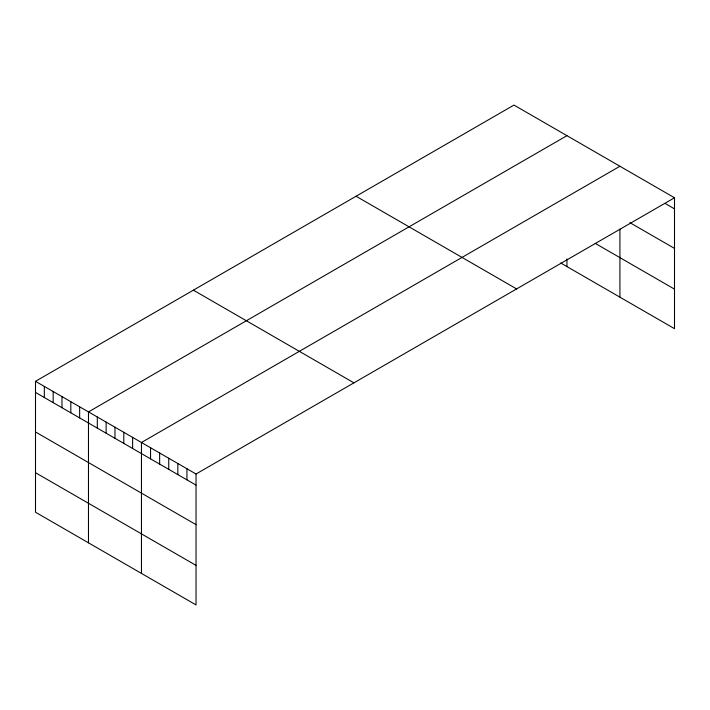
<?xml version="1.0" encoding="UTF-8"?>
<svg xmlns="http://www.w3.org/2000/svg" width="710" height="710" viewBox="0 0 710 710"><rect width="100%" height="100%" fill="white"/><g stroke="black" fill="none" stroke-linecap="round" stroke-linejoin="round"><path stroke-width="1.06" d="M35.5 381.323L196.031 474.005L196.031 604.92L35.5 512.229L35.5 381.323L513.969 105.08L674.5 197.77L674.5 328.677L560.758 263.011M566.944 135.672L88.475 411.906L88.475 542.822M619.919 166.255L141.45 442.499L141.45 573.405M196.031 474.005L674.5 197.77M665.403 203.619L674.5 208.873M629.921 222.674L674.5 248.402M595.193 243.352L674.5 289.139M356.074 196.244L516.605 288.926M193.395 290.168L353.926 382.85M35.5 392.426L196.031 485.108M35.5 431.964L196.031 524.646M35.5 472.7L196.031 565.382M619.919 229.117L619.919 297.162M566.944 258.893L566.944 266.578M186.934 468.751L186.934 479.853M177.837 463.506L177.837 474.608M168.74 458.252L168.74 469.354M159.643 452.998L159.643 464.1M150.547 447.744L150.547 458.846M132.619 437.395L132.619 448.498M123.797 432.301L123.797 443.404M114.967 427.198L114.967 438.301M106.136 422.104L106.136 433.207M97.305 417.01L97.305 428.112M79.644 406.812L79.644 417.915M70.814 401.718L70.814 412.812M61.992 396.615L61.992 407.717M53.161 391.521L53.161 402.623M44.331 386.417L44.331 397.52"/></g></svg>
